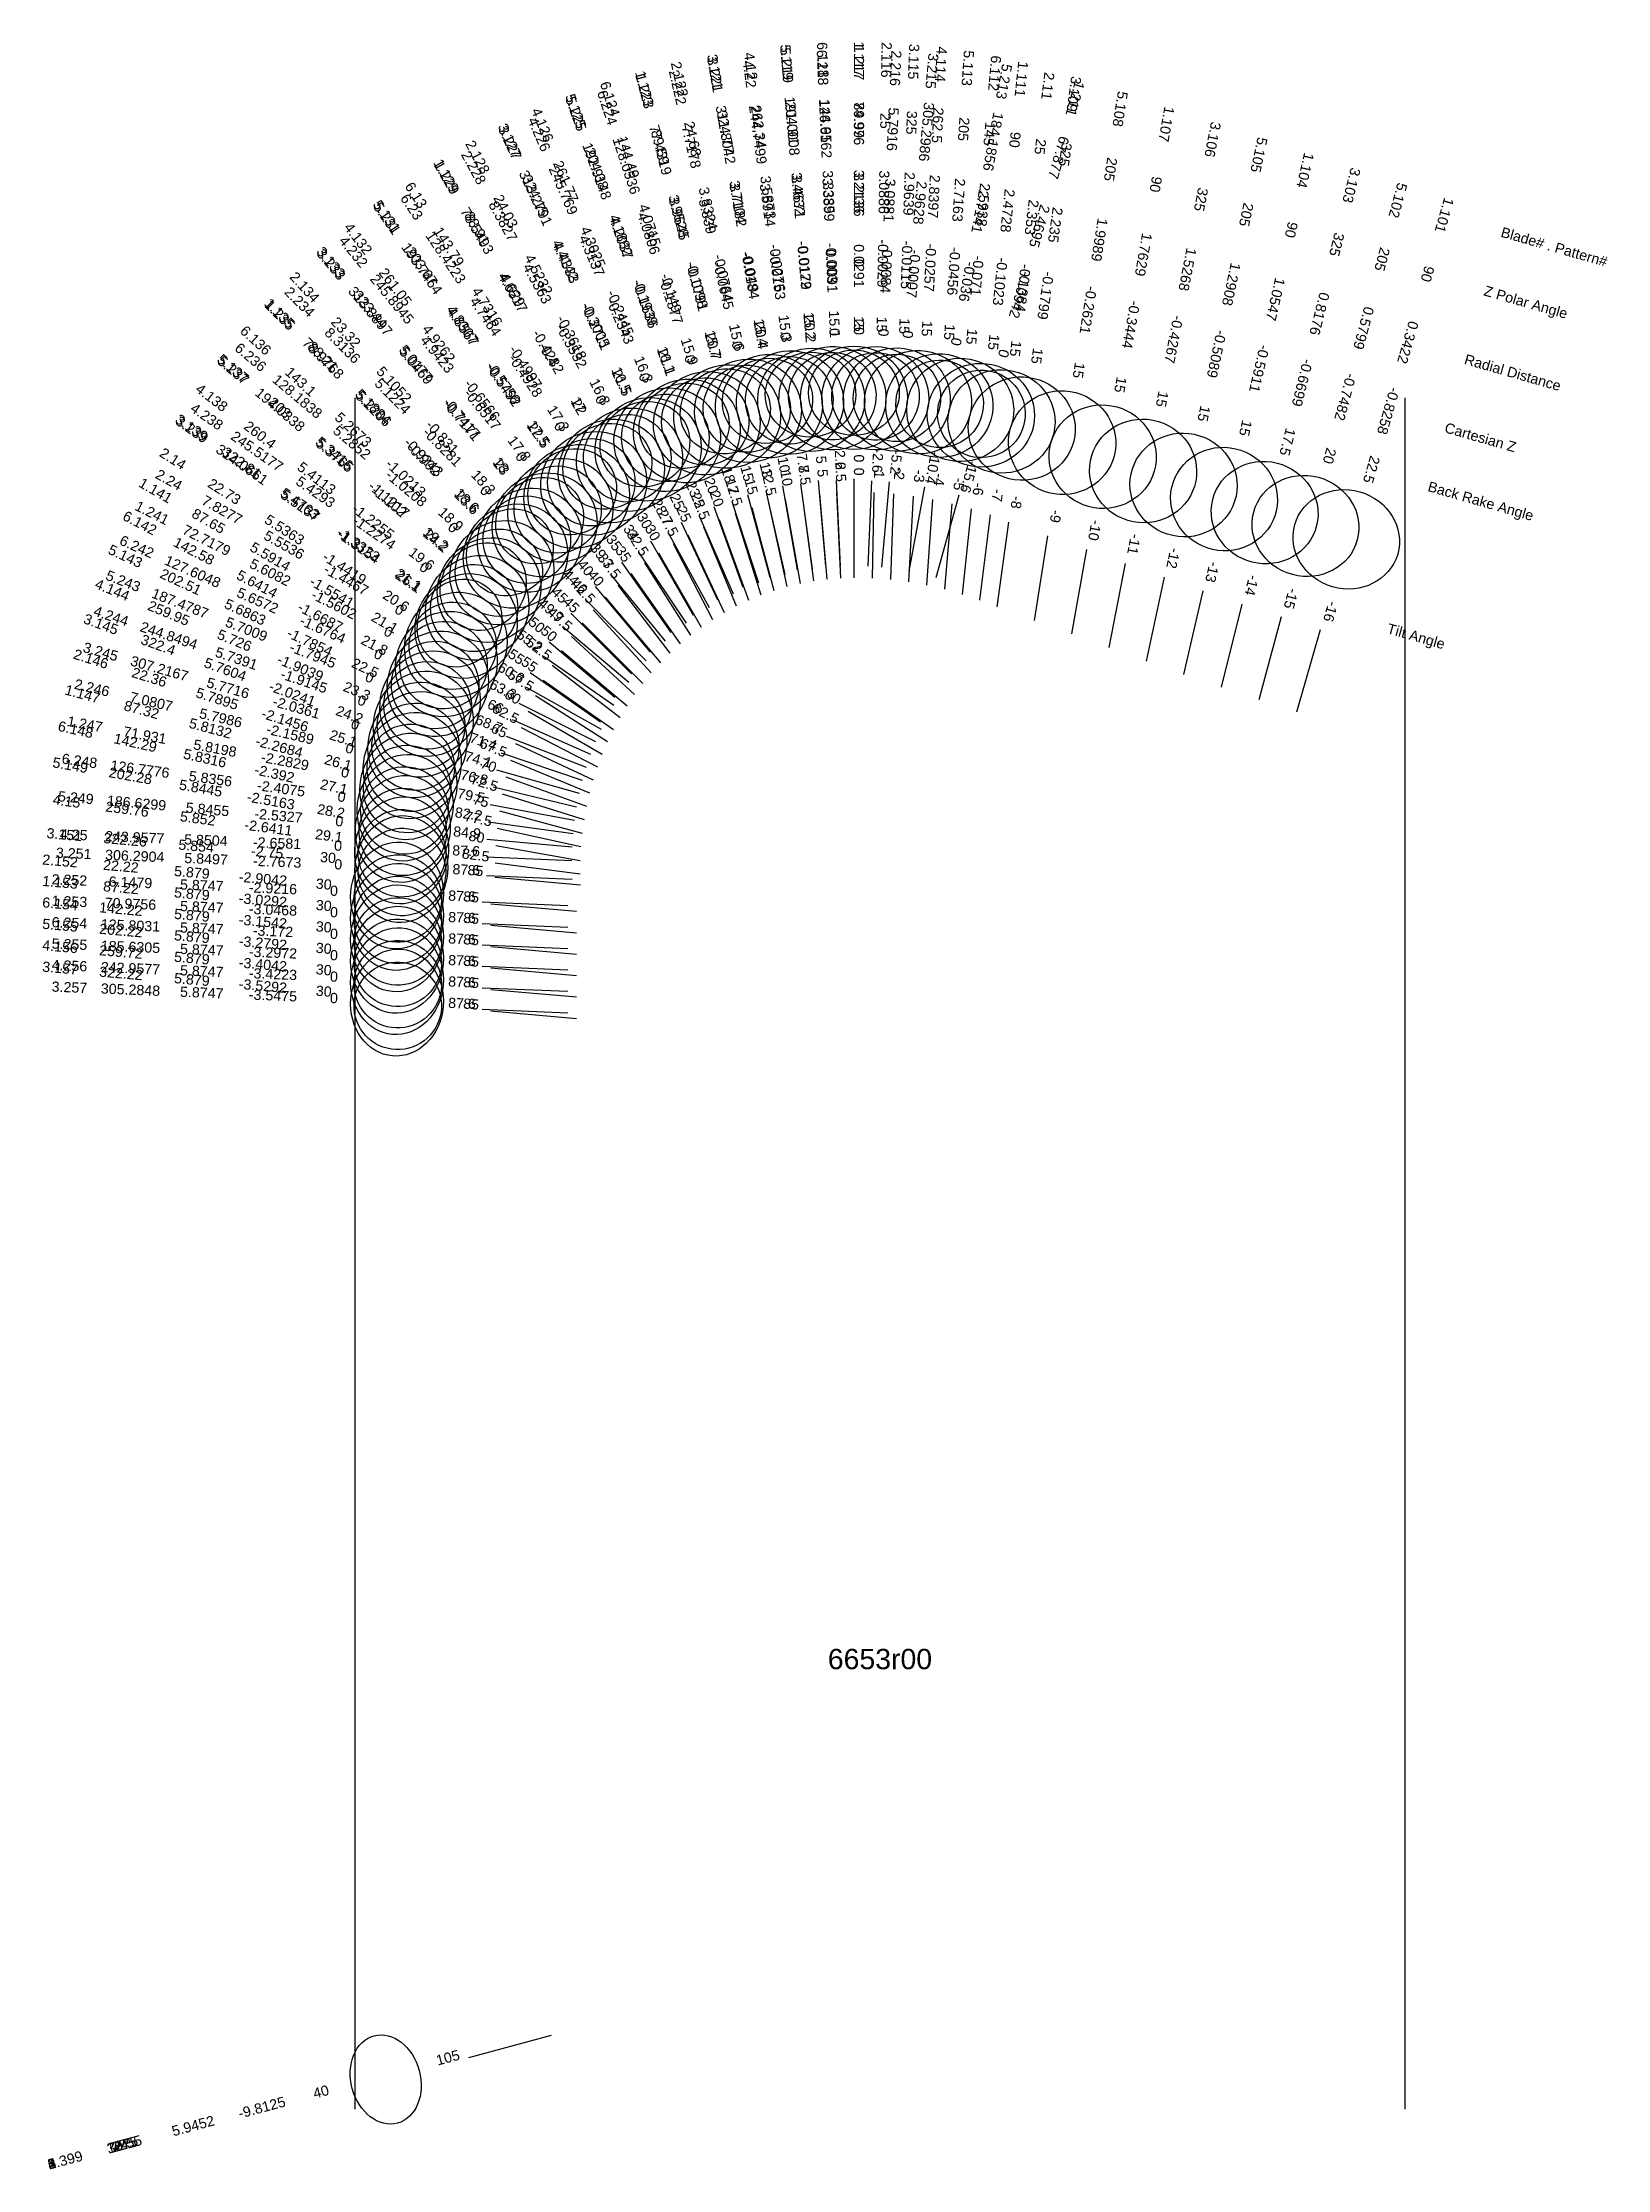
# Model space of a CAD drawing. Header units: inches. Extents: x -7.9 to 1.2, y -10.3 to 2.1.
import ezdxf
from ezdxf.enums import TextEntityAlignment as Align

# ---------------------------------------------------------------- set-up
doc = ezdxf.new("R2010")
doc.units = ezdxf.units.IN
doc.header["$MEASUREMENT"] = 0
for name, color, linetype, true_color in [('Blade_1', 30, 'Continuous', 0xff7f00), ('Blade_2', 7, 'Continuous', 0xcccc00), ('Blade_3', 7, 'Continuous', 0x00cc00), ('Blade_4', 7, 'Continuous', 0x00cccc), ('Blade_5', 7, 'Continuous', 0x0066cc), ('Blade_6', 190, 'Continuous', 0x7f00ff)]:
    doc.layers.add(name, color=color, linetype=linetype, true_color=true_color)
doc.styles.get("Standard").update_dxf_attribs({"font": 'arial.ttf'})

msp = doc.modelspace()

# ---------------------------------------------------------------- linework, layer by layer
for p, q in [((-6.125, 0), (-6.125, -9.985)), ((0, 0), (0, -9.985))]:
    msp.add_line(p, q)
at = {"layer": 'Blade_1'}
for p, q in [((-3.214, -0.473), (-3.214, -0.973)), ((-3.835, -0.564), (-3.705, -1.047)), ((-3.214, -0.55), (-3.214, -1.05)), ((-2.602, -0.568), (-2.737, -1.05)), ((-3.81, -0.641), (-3.681, -1.124)), ((-2.53, -0.649), (-2.583, -1.147)), ((-4.401, -0.835), (-4.151, -1.268)), ((-4.354, -0.905), (-4.104, -1.338)), ((-1.858, -0.886), (-1.945, -1.378)), ((-1.178, -1.127), (-1.291, -1.614)), ((-4.866, -1.257), (-4.512, -1.61)), ((-4.8, -1.313), (-4.446, -1.667)), ((-0.494, -1.354), (-0.632, -1.835)), ((-5.168, -1.782), (-4.722, -2.006)), ((-5.115, -1.829), (-4.682, -2.079)), ((-5.336, -2.373), (-4.844, -2.464)), ((-5.282, -2.411), (-4.799, -2.54)), ((-5.383, -3.067), (-4.883, -3.088)), ((-5.331, -3.077), (-4.833, -3.121)), ((-5.46, -9.683), (-4.977, -9.553))]:
    msp.add_line(p, q, dxfattribs=at)
for centre, major_axis, ratio in [((-3.214, 0), (0.312, 0), 0.965926), ((-3.214, 0.029), (0.265, 0), 0.939693), ((-3.953, -0.11), (0.302, 0.081), 0.962692), ((-3.964, -0.079), (0.255, 0.068), 0.935444), ((-2.473, -0.102), (0.311, -0.033), 0.965926), ((-2.47, -0.094), (0.246, -0.069), 1), ((-4.629, -0.428), (0.271, 0.156), 0.956305), ((-4.652, -0.4), (0.229, 0.132), 0.927184), ((-1.763, -0.344), (0.308, -0.054), 0.965926), ((-1.055, -0.591), (0.304, -0.07), 0.965926), ((-5.188, -0.924), (0.221, 0.221), 0.947768), ((-5.221, -0.902), (0.187, 0.187), 0.916363), ((-0.342, -0.826), (0.3, -0.086), 0.92388), ((-5.591, -1.554), (0.156, 0.271), 0.932954), ((-5.608, -1.56), (0.115, 0.228), 1), ((-5.813, -2.268), (0.081, 0.302), 0.898028), ((-5.82, -2.283), (0.046, 0.251), 1), ((-5.879, -3.029), (0.027, 0.311), 0.866025), ((-5.875, -3.047), (0.011, 0.255), 1), ((-5.945, -9.812), (-0.068, 0.255), 0.766045)]:
    msp.add_ellipse(centre, major_axis=major_axis, ratio=ratio, dxfattribs=at)
at = {"layer": 'Blade_2'}
for p, q in [((-3.111, -0.484), (-3.133, -0.983)), ((-3.728, -0.544), (-3.616, -1.031)), ((-3.713, -0.613), (-3.605, -1.102)), ((-3.098, -0.553), (-3.107, -1.053)), ((-2.42, -0.684), (-2.481, -1.181)), ((-4.3, -0.785), (-4.059, -1.224)), ((-4.269, -0.85), (-4.038, -1.293)), ((-4.777, -1.179), (-4.426, -1.535)), ((-4.734, -1.237), (-4.396, -1.605)), ((-5.125, -1.688), (-4.689, -1.934)), ((-5.072, -1.737), (-4.651, -2.006)), ((-5.319, -2.271), (-4.832, -2.386)), ((-5.265, -2.311), (-4.788, -2.461)), ((-5.383, -2.942), (-4.883, -2.962)), ((-5.331, -2.952), (-4.833, -2.996)), ((-5.46, -9.683), (-4.977, -9.553))]:
    msp.add_line(p, q, dxfattribs=at)
for centre, major_axis, ratio in [((-3.832, -0.076), (0.305, 0.068), 0.963163), ((-3.089, -0.003), (0.312, -0.005), 0.965926), ((-3.088, 0.008), (0.255, -0.012), 1), ((-3.839, -0.064), (0.248, 0.057), 1), ((-2.353, -0.138), (0.31, -0.038), 0.965926), ((-4.523, -0.362), (0.277, 0.144), 0.95732), ((-4.536, -0.353), (0.224, 0.123), 1), ((-5.105, -0.831), (0.23, 0.211), 0.949426), ((-5.122, -0.828), (0.182, 0.179), 1), ((-5.536, -1.442), (0.168, 0.264), 0.93606), ((-5.554, -1.447), (0.125, 0.222), 1), ((-5.79, -2.146), (0.094, 0.298), 0.905569), ((-5.799, -2.159), (0.058, 0.248), 1), ((-5.879, -2.904), (0.027, 0.311), 0.866025), ((-5.875, -2.922), (0.011, 0.255), 1), ((-5.945, -9.812), (-0.068, 0.255), 0.766045)]:
    msp.add_ellipse(centre, major_axis=major_axis, ratio=ratio, dxfattribs=at)
at = {"layer": 'Blade_3'}
for p, q in [((-3.008, -0.491), (-3.053, -0.989)), ((-3.631, -0.513), (-3.544, -1.005)), ((-3.615, -0.591), (-3.528, -1.083)), ((-2.983, -0.561), (-3.001, -1.061)), ((-4.221, -0.726), (-4.01, -1.179)), ((-2.312, -0.725), (-2.381, -1.22)), ((-4.182, -0.799), (-3.97, -1.252)), ((-1.632, -0.967), (-1.727, -1.457)), ((-4.724, -1.102), (-4.403, -1.485)), ((-4.664, -1.163), (-4.343, -1.546)), ((-0.951, -1.204), (-1.072, -1.689)), ((-5.102, -1.603), (-4.693, -1.89)), ((-5.026, -1.648), (-4.616, -1.935)), ((-5.298, -2.171), (-4.817, -2.308)), ((-5.244, -2.212), (-4.774, -2.383)), ((-5.358, -2.788), (-4.858, -2.808)), ((-5.306, -2.798), (-4.808, -2.842)), ((-5.383, -3.568), (-4.883, -3.588)), ((-5.331, -3.577), (-4.833, -3.621)), ((-5.46, -9.683), (-4.977, -9.553))]:
    msp.add_line(p, q, dxfattribs=at)
for centre, major_axis, ratio in [((-3.71, -0.049), (0.308, 0.054), 0.964095), ((-3.718, -0.018), (0.26, 0.046), 0.937282), ((-2.964, -0.011), (0.312, -0.011), 0.965926), ((-2.963, -0.001), (0.254, -0.023), 1), ((-2.235, -0.18), (0.309, -0.043), 0.965926), ((-4.414, -0.301), (0.283, 0.132), 0.95882), ((-4.433, -0.271), (0.24, 0.112), 0.930418), ((-1.527, -0.427), (0.307, -0.06), 0.965926), ((-0.818, -0.67), (0.303, -0.076), 0.953717), ((-5.018, -0.742), (0.239, 0.201), 0.951057), ((-5.047, -0.717), (0.203, 0.17), 0.920505), ((-5.476, -1.332), (0.179, 0.256), 0.932954), ((-5.514, -1.315), (0.152, 0.217), 0.898028), ((-5.76, -2.024), (0.107, 0.294), 0.91212), ((-5.772, -2.036), (0.07, 0.245), 1), ((-5.854, -2.75), (0.027, 0.311), 0.866025), ((-5.85, -2.767), (0.011, 0.255), 1), ((-5.879, -3.529), (0.027, 0.311), 0.866025), ((-5.875, -3.548), (0.011, 0.255), 1), ((-5.945, -9.812), (-0.068, 0.255), 0.766045)]:
    msp.add_ellipse(centre, major_axis=major_axis, ratio=ratio, dxfattribs=at)
at = {"layer": 'Blade_4'}
for p, q in [((-3.525, -0.503), (-3.457, -0.999)), ((-3.516, -0.573), (-3.45, -1.069)), ((-2.869, -0.575), (-2.895, -1.074)), ((-4.118, -0.686), (-3.918, -1.145)), ((-4.092, -0.753), (-3.901, -1.215)), ((-4.631, -1.033), (-4.314, -1.42)), ((-4.591, -1.093), (-4.287, -1.49)), ((-5.025, -1.508), (-4.614, -1.793)), ((-4.975, -1.56), (-4.578, -1.865)), ((-5.272, -2.072), (-4.799, -2.231)), ((-5.218, -2.114), (-4.756, -2.306)), ((-5.358, -2.678), (-4.859, -2.699)), ((-5.307, -2.713), (-4.811, -2.778)), ((-5.383, -3.443), (-4.883, -3.463)), ((-5.331, -3.452), (-4.833, -3.496)), ((-5.46, -9.683), (-4.977, -9.553))]:
    msp.add_line(p, q, dxfattribs=at)
for centre, major_axis, ratio in [((-3.587, -0.028), (0.31, 0.041), 0.964557), ((-3.591, -0.015), (0.253, 0.035), 1), ((-2.84, -0.026), (0.312, -0.016), 0.965926), ((-4.303, -0.245), (0.289, 0.12), 0.959805), ((-4.314, -0.234), (0.234, 0.102), 1), ((-4.926, -0.657), (0.248, 0.19), 0.952129), ((-4.942, -0.652), (0.197, 0.161), 1), ((-5.411, -1.226), (0.19, 0.248), 0.942057), ((-5.429, -1.227), (0.145, 0.209), 1), ((-5.726, -1.904), (0.12, 0.289), 0.918446), ((-5.739, -1.914), (0.081, 0.242), 1), ((-5.852, -2.641), (0.041, 0.31), 0.873772), ((-5.85, -2.658), (0.011, 0.255), 1), ((-5.879, -3.404), (0.027, 0.311), 0.866025), ((-5.875, -3.422), (0.011, 0.255), 1), ((-5.945, -9.812), (-0.068, 0.255), 0.766045)]:
    msp.add_ellipse(centre, major_axis=major_axis, ratio=ratio, dxfattribs=at)
at = {"layer": 'Blade_5'}
for p, q in [((-3.423, -0.482), (-3.38, -0.98)), ((-3.415, -0.56), (-3.372, -1.058)), ((-2.803, -0.52), (-2.894, -1.012)), ((-2.755, -0.594), (-2.79, -1.093)), ((-4.032, -0.635), (-3.861, -1.105)), ((-4, -0.711), (-3.829, -1.181)), ((-2.085, -0.805), (-2.163, -1.299)), ((-4.569, -0.96), (-4.282, -1.37)), ((-4.515, -1.026), (-4.228, -1.436)), ((-1.405, -1.047), (-1.509, -1.536)), ((-0.722, -1.279), (-0.852, -1.762)), ((-4.992, -1.425), (-4.609, -1.746)), ((-4.92, -1.475), (-4.537, -1.797)), ((-5.242, -1.974), (-4.776, -2.155)), ((-5.188, -2.018), (-4.735, -2.229)), ((-5.355, -2.576), (-4.857, -2.621)), ((-5.303, -2.612), (-4.81, -2.699)), ((-5.383, -3.317), (-4.883, -3.338)), ((-5.331, -3.327), (-4.833, -3.371)), ((-5.46, -9.683), (-4.977, -9.553))]:
    msp.add_line(p, q, dxfattribs=at)
for centre, major_axis, ratio in [((-3.463, -0.012), (0.311, 0.027), 0.965017), ((-3.467, 0.018), (0.263, 0.023), 0.938493), ((-2.716, -0.046), (0.312, -0.022), 0.965926), ((-4.188, -0.194), (0.294, 0.107), 0.960779), ((-2.714, -0.036), (0.251, -0.046), 1), ((-4.204, -0.164), (0.249, 0.09), 0.932954), ((-1.999, -0.262), (0.309, -0.049), 0.965926), ((-4.831, -0.576), (0.256, 0.179), 0.953717), ((-1.291, -0.509), (0.306, -0.065), 0.965926), ((-4.857, -0.549), (0.217, 0.152), 0.92388), ((-0.58, -0.748), (0.302, -0.081), 0.939693), ((-5.342, -1.122), (0.201, 0.239), 0.944376), ((-5.376, -1.102), (0.17, 0.203), 0.91212), ((-5.686, -1.785), (0.132, 0.283), 0.92388), ((-5.701, -1.795), (0.093, 0.238), 1), ((-5.845, -2.516), (0.054, 0.308), 0.881304), ((-5.845, -2.533), (0.023, 0.254), 1), ((-5.879, -3.279), (0.027, 0.311), 0.866025), ((-5.875, -3.297), (0.011, 0.255), 1), ((-5.945, -9.812), (-0.068, 0.255), 0.766045)]:
    msp.add_ellipse(centre, major_axis=major_axis, ratio=ratio, dxfattribs=at)
at = {"layer": 'Blade_6'}
for p, q in [((-3.318, -0.483), (-3.295, -0.982)), ((-3.926, -0.605), (-3.77, -1.08)), ((-3.315, -0.552), (-3.293, -1.052)), ((-2.642, -0.619), (-2.685, -1.117)), ((-3.906, -0.674), (-3.756, -1.15)), ((-4.471, -0.901), (-4.192, -1.316)), ((-4.436, -0.964), (-4.167, -1.385)), ((-4.908, -1.338), (-4.526, -1.66)), ((-4.862, -1.393), (-4.493, -1.731)), ((-5.207, -1.877), (-4.751, -2.08)), ((-5.154, -1.923), (-4.71, -2.154)), ((-5.348, -2.474), (-4.852, -2.542)), ((-5.295, -2.511), (-4.807, -2.619)), ((-5.383, -3.192), (-4.883, -3.213)), ((-5.331, -3.202), (-4.833, -3.246)), ((-5.46, -9.683), (-4.977, -9.553))]:
    msp.add_line(p, q, dxfattribs=at)
for centre, major_axis, ratio in [((-3.339, -0.003), (0.312, 0.014), 0.965473), ((-3.34, 0.009), (0.255, 0.012), 1), ((-4.072, -0.149), (0.298, 0.094), 0.961741), ((-4.081, -0.138), (0.242, 0.08), 1), ((-2.594, -0.071), (0.311, -0.027), 0.965926), ((-4.732, -0.5), (0.264, 0.168), 0.954761), ((-4.746, -0.493), (0.211, 0.143), 1), ((-5.267, -1.021), (0.211, 0.23), 0.946085), ((-5.285, -1.021), (0.164, 0.195), 1), ((-5.641, -1.669), (0.144, 0.277), 0.928486), ((-5.657, -1.676), (0.104, 0.233), 1), ((-5.832, -2.392), (0.068, 0.305), 0.890213), ((-5.836, -2.408), (0.035, 0.253), 1), ((-5.879, -3.154), (0.027, 0.311), 0.866025), ((-5.875, -3.172), (0.011, 0.255), 1), ((-5.945, -9.812), (-0.068, 0.255), 0.766045)]:
    msp.add_ellipse(centre, major_axis=major_axis, ratio=ratio, dxfattribs=at)

# ---------------------------------------------------------------- texts
for s, height, p in [('Blade# . Pattern#', 0.05937, (0.563, 0.969)), ('Z Polar Angle', 0.05937, (0.464, 0.627)), ('Radial Distance', 0.05937, (0.35, 0.227)), ('Cartesian Z', 0.05937, (0.235, -0.172)), ('Back Rake Angle', 0.05937, (0.137, -0.515)), ('Tilt Angle', 0.0594, (-0.101, -1.344))]:
    msp.add_text(s, height=height, rotation=344).set_placement(p, align=Align.MIDDLE_LEFT)
msp.add_text('6653r00', height=0.1187).set_placement((-3.062, -7.359), align=Align.MIDDLE_CENTER)
at = {"layer": 'Blade_1'}
for s, rotation, p in [('1.117', 270, (-3.214, 1.975)), ('1.217', 270, (-3.214, 1.956)), ('1.123', 285, (-4.464, 1.798)), ('1.223', 285, (-4.463, 1.782)), ('1.111', 264, (-2.266, 1.862)), ('1.211', 254.35, (-1.952, 1.752)), ('74.976', 270, (-3.214, 1.6)), ('89.99', 270, (-3.214, 1.619)), ('1.107', 260, (-1.42, 1.601)), ('77.4319', 285, (-4.371, 1.438)), ('89.59', 285, (-4.372, 1.454)), ('90', 264, (-2.304, 1.508)), ('67.877', 254.35, (-2.048, 1.409)), ('1.129', 300, (-5.617, 1.282)), ('1.229', 300, (-5.615, 1.269)), ('1.104', 257, (-0.61, 1.333)), ('3.2136', 270, (-3.214, 1.203)), ('3.2136', 270, (-3.214, 1.184)), ('90', 260, (-1.482, 1.25)), ('3.9528', 285, (-4.264, 1.052)), ('3.9645', 285, (-4.263, 1.037)), ('2.4728', 264, (-2.347, 1.094)), ('2.4695', 254.35, (-2.16, 1.009)), ('1.101', 254, (0.202, 1.073)), ('78.5493', 300, (-5.437, 0.96)), ('88.91', 300, (-5.438, 0.974)), ('90', 257, (-0.691, 0.986)), ('0.0291', 270, (-3.214, 0.769)), ('1.7629', 260, (-1.554, 0.84)), ('-0.1098', 285, (-4.157, 0.651)), ('-0.0791', 285, (-4.156, 0.635)), ('0', 270, (-3.214, 0.787)), ('-0.1023', 264, (-2.39, 0.681)), ('90', 254, (0.104, 0.73)), ('4.6517', 300, (-5.229, 0.6)), ('4.629', 300, (-5.231, 0.614)), ('-0.0942', 254.35, (-2.273, 0.609)), ('1.0547', 257, (-0.784, 0.581)), ('1.135', 315, (-6.585, 0.472)), ('1.235', 315, (-6.583, 0.461)), ('-0.3444', 260, (-1.626, 0.431)), ('-0.4282', 300, (-5.023, 0.254)), ('15.7', 285, (-4.064, 0.307)), ('20.7', 285, (-4.064, 0.291)), ('15', 270, (-3.214, 0.431)), ('20', 270, (-3.214, 0.412)), ('0.3422', 254, (-0.011, 0.331)), ('78.9768', 315, (-6.331, 0.209)), ('88.21', 315, (-6.333, 0.22)), ('-0.4', 300, (-5.021, 0.24)), ('15', 264, (-2.428, 0.327)), ('0', 254.35, (-2.369, 0.266)), ('-0.5911', 257, (-0.878, 0.176)), ('5.1884', 315, (-6.039, -0.074)), ('5.2206', 315, (-6.037, -0.085)), ('17', 300, (-4.845, -0.055)), ('15', 260, (-1.688, 0.08)), ('-0.8258', 254, (-0.125, -0.069)), ('22', 300, (-4.843, -0.068)), ('15', 257, (-0.958, -0.171)), ('-0.9243', 315, (-5.745, -0.367)), ('-0.902', 315, (-5.743, -0.379)), ('0', 270, (-3.214, -0.354)), ('-15.6', 254.35, (-2.57, -0.454)), ('22.5', 254, (-0.223, -0.411)), ('1.141', 330, (-7.302, -0.567)), ('15', 285, (-3.865, -0.449)), ('15', 285, (-3.841, -0.526)), ('0', 270, (-3.214, -0.431)), ('1.241', 333.29, (-7.321, -0.698)), ('18.6', 315, (-5.493, -0.619)), ('23.6', 315, (-5.492, -0.631)), ('-6', 264, (-2.518, -0.531)), ('72.7179', 333.29, (-7.003, -0.858)), ('87.65', 330, (-6.993, -0.745)), ('30', 300, (-4.46, -0.732)), ('30', 300, (-4.413, -0.802)), ('-10', 260, (-1.838, -0.769)), ('5.5914', 330, (-6.633, -0.953)), ('5.6082', 333.29, (-6.632, -1.045)), ('-13', 257, (-1.152, -1.011)), ('-1.5541', 330, (-6.273, -1.16)), ('-1.5602', 333.29, (-6.26, -1.232)), ('45', 315, (-4.95, -1.173)), ('45', 315, (-4.883, -1.229)), ('-16', 254, (-0.461, -1.24)), ('21.1', 330, (-5.965, -1.338)), ('0', 333.29, (-5.942, -1.392)), ('1.147', 345, (-7.721, -1.757)), ('63.3', 333.29, (-5.274, -1.728)), ('60', 330, (-5.218, -1.77)), ('1.247', 349.5, (-7.705, -1.933)), ('87.32', 345, (-7.377, -1.849)), ('71.931', 349.5, (-7.355, -1.998)), ('5.8132', 345, (-6.975, -1.957)), ('-2.2684', 345, (-6.574, -2.065)), ('5.8198', 349.5, (-6.946, -2.074)), ('-2.2829', 349.5, (-6.538, -2.15)), ('26.1', 345, (-6.23, -2.157)), ('0', 349.5, (-6.187, -2.215)), ('79.5', 349.5, (-5.452, -2.351)), ('75', 345, (-5.397, -2.38)), ('1.153', 355, (-7.847, -2.857)), ('87.22', 355, (-7.492, -2.888)), ('1.253', 357.64, (-7.791, -2.968)), ('70.9756', 357.64, (-7.435, -2.982)), ('5.879', 355, (-7.078, -2.924)), ('5.8747', 357.64, (-7.019, -3)), ('-3.0292', 355, (-6.664, -2.961)), ('-3.0468', 357.64, (-6.604, -3.017)), ('30', 355, (-6.309, -2.992)), ('0', 357.64, (-6.248, -3.031)), ('87.6', 357.64, (-5.501, -3.062)), ('85', 355, (-5.449, -3.067)), ('105', 15, (-5.575, -9.713)), ('-9.8125', 15, (-6.66, -10.004)), ('40', 15, (-6.315, -9.912)), ('5.9452', 15, (-7.061, -10.111)), ('72.5', 15, (-7.462, -10.219)), ('1.399', 15, (-7.807, -10.311))]:
    msp.add_text(s, height=0.0594, rotation=rotation, dxfattribs=at).set_placement(p, align=Align.CENTER)
at = {"layer": 'Blade_2'}
for s, rotation, p in [('2.116', 269, (-3.054, 1.972)), ('2.216', 267.38, (-3, 1.924)), ('2.222', 283.01, (-4.271, 1.804)), ('2.122', 282.5, (-4.26, 1.852)), ('2.11', 263, (-2.112, 1.822)), ('25', 269, (-3.06, 1.616)), ('5.7916', 267.38, (-3.017, 1.568)), ('2.128', 297.5, (-5.435, 1.39)), ('7.7178', 283.01, (-4.191, 1.457)), ('24.68', 282.5, (-4.183, 1.504)), ('25', 263, (-2.156, 1.468)), ('2.228', 298.72, (-5.458, 1.328)), ('3.0886', 269, (-3.068, 1.2)), ('3.0881', 267.38, (-3.036, 1.153)), ('8.3827', 298.72, (-5.287, 1.016)), ('24.03', 297.5, (-5.271, 1.074)), ('3.8324', 282.5, (-4.093, 1.098)), ('3.839', 283.01, (-4.097, 1.052)), ('2.353', 263, (-2.206, 1.056)), ('-0.0029', 269, (-3.075, 0.784)), ('4.5363', 298.72, (-5.087, 0.652)), ('4.5232', 297.5, (-5.079, 0.705)), ('-0.0645', 283.01, (-4.003, 0.647)), ('-0.0764', 282.5, (-4.003, 0.692)), ('0.0084', 267.38, (-3.055, 0.738)), ('-0.1384', 263, (-2.257, 0.643)), ('2.234', 314.57, (-6.468, 0.538)), ('2.134', 312.5, (-6.44, 0.625)), ('8.3136', 314.57, (-6.218, 0.284)), ('23.32', 312.5, (-6.199, 0.362)), ('-0.3532', 298.72, (-4.887, 0.287)), ('-0.3618', 297.5, (-4.887, 0.337)), ('15.6', 282.5, (-3.926, 0.345)), ('15', 269, (-3.081, 0.428)), ('0', 267.38, (-3.071, 0.382)), ('0', 283.01, (-3.923, 0.3)), ('15', 263, (-2.3, 0.29)), ('5.1052', 312.5, (-5.918, 0.056)), ('5.1224', 314.57, (-5.926, -0.012)), ('16.8', 297.5, (-4.722, 0.021)), ('0', 298.72, (-4.716, -0.025)), ('-0.8281', 314.57, (-5.635, -0.308)), ('-0.831', 312.5, (-5.637, -0.25)), ('2.14', 327.5, (-7.202, -0.381)), ('-2.6', 267.38, (-3.105, -0.365)), ('2.24', 330.6, (-7.224, -0.505)), ('22.73', 327.5, (-6.902, -0.572)), ('18.3', 312.5, (-5.397, -0.513)), ('13', 283.01, (-3.755, -0.429)), ('12.5', 282.5, (-3.739, -0.497)), ('-1', 269, (-3.096, -0.434)), ('7.8277', 330.6, (-6.914, -0.68)), ('0', 314.57, (-5.385, -0.562)), ('28.7', 298.72, (-4.357, -0.681)), ('-7', 263, (-2.406, -0.566)), ('5.5363', 327.5, (-6.551, -0.795)), ('27.5', 297.5, (-4.324, -0.744)), ('5.5536', 330.6, (-6.552, -0.884)), ('-1.4419', 327.5, (-6.201, -1.019)), ('-1.4467', 330.6, (-6.19, -1.088)), ('44.6', 314.57, (-4.86, -1.094)), ('42.5', 312.5, (-4.814, -1.149)), ('20.6', 327.5, (-5.9, -1.21)), ('0', 330.6, (-5.879, -1.263)), ('2.146', 342.5, (-7.673, -1.552)), ('22.36', 342.5, (-7.333, -1.659)), ('60.6', 330.6, (-5.228, -1.63)), ('57.5', 327.5, (-5.173, -1.674)), ('2.246', 346.79, (-7.665, -1.721)), ('7.0807', 346.79, (-7.319, -1.802)), ('5.7895', 342.5, (-6.937, -1.784)), ('5.7986', 346.79, (-6.914, -1.897)), ('-2.1456', 342.5, (-6.541, -1.909)), ('-2.1589', 346.79, (-6.509, -1.992)), ('25.1', 342.5, (-6.201, -2.016)), ('0', 346.79, (-6.162, -2.074)), ('76.8', 346.79, (-5.435, -2.244)), ('72.5', 342.5, (-5.378, -2.275)), ('2.152', 355, (-7.847, -2.732)), ('22.22', 355, (-7.492, -2.763)), ('2.252', 357.64, (-7.791, -2.843)), ('6.1479', 357.64, (-7.435, -2.857)), ('5.879', 355, (-7.078, -2.799)), ('5.8747', 357.64, (-7.019, -2.874)), ('-2.9042', 355, (-6.664, -2.836)), ('-2.9216', 357.64, (-6.604, -2.892)), ('30', 355, (-6.309, -2.867)), ('0', 357.64, (-6.248, -2.906)), ('87.6', 357.64, (-5.501, -2.937)), ('85', 355, (-5.449, -2.942)), ('105', 15, (-5.575, -9.713)), ('-9.8125', 15, (-6.66, -10.004)), ('40', 15, (-6.315, -9.912)), ('5.9452', 15, (-7.061, -10.111)), ('7.5', 15, (-7.462, -10.219)), ('2.399', 15, (-7.807, -10.311))]:
    msp.add_text(s, height=0.0594, rotation=rotation, dxfattribs=at).set_placement(p, align=Align.CENTER)
at = {"layer": 'Blade_3'}
for s, rotation, p in [('3.121', 280, (-4.053, 1.896)), ('3.221', 280, (-4.053, 1.879)), ('3.115', 268, (-2.895, 1.962)), ('3.215', 264.77, (-2.788, 1.909)), ('3.109', 262, (-1.96, 1.776)), ('311.8042', 280, (-3.991, 1.529)), ('324.77', 280, (-3.992, 1.545)), ('325', 268, (-2.907, 1.606)), ('305.2986', 264.77, (-2.82, 1.554)), ('3.127', 295, (-5.249, 1.489)), ('3.227', 295, (-5.248, 1.475)), ('3.106', 259, (-1.15, 1.512)), ('325', 262, (-2.01, 1.423)), ('313.2791', 295, (-5.097, 1.153)), ('324.15', 295, (-5.098, 1.167)), ('3.7104', 280, (-3.919, 1.136)), ('3.7182', 280, (-3.919, 1.119)), ('2.9639', 268, (-2.922, 1.191)), ('2.9628', 264.77, (-2.858, 1.14)), ('3.103', 256, (-0.34, 1.246)), ('325', 259, (-1.218, 1.162)), ('2.235', 262, (-2.068, 1.012)), ('3.133', 310, (-6.287, 0.771)), ('4.4142', 295, (-4.923, 0.79)), ('4.4333', 295, (-4.921, 0.776)), ('-0.0115', 268, (-2.936, 0.776)), ('1.5268', 259, (-1.297, 0.754)), ('325', 256, (-0.426, 0.901)), ('3.233', 310, (-6.286, 0.759)), ('-0.0184', 280, (-3.847, 0.71)), ('-0.049', 280, (-3.847, 0.727)), ('-0.0007', 264.77, (-2.896, 0.726)), ('313.8897', 310, (-6.057, 0.486)), ('323.44', 310, (-6.058, 0.498)), ('-0.1799', 262, (-2.125, 0.6)), ('-0.3005', 295, (-4.747, 0.413)), ('-0.2711', 295, (-4.746, 0.399)), ('0.8176', 256, (-0.527, 0.497)), ('15.4', 280, (-3.785, 0.376)), ('20.4', 280, (-3.785, 0.359)), ('15', 268, (-2.949, 0.419)), ('0', 264.77, (-2.929, 0.372)), ('-0.4267', 259, (-1.377, 0.346)), ('5.0177', 310, (-5.791, 0.18)), ('5.0469', 310, (-5.789, 0.168)), ('15', 262, (-2.175, 0.247)), ('16.5', 295, (-4.596, 0.09)), ('21.5', 295, (-4.595, 0.076)), ('-0.6699', 256, (-0.627, 0.094)), ('15', 259, (-1.445, -0.003)), ('3.139', 325, (-7.094, -0.199)), ('3.239', 325, (-7.092, -0.21)), ('-0.7417', 310, (-5.524, -0.138)), ('-0.7171', 310, (-5.522, -0.151)), ('17.5', 256, (-0.713, -0.251)), ('314.0661', 325, (-6.8, -0.414)), ('322.81', 325, (-6.802, -0.404)), ('18', 310, (-5.295, -0.411)), ('23', 310, (-5.293, -0.423)), ('10', 280, (-3.652, -0.396)), ('-5.2', 264.77, (-2.997, -0.373)), ('10', 280, (-3.636, -0.474)), ('-2', 268, (-2.979, -0.442)), ('5.4763', 325, (-6.462, -0.642)), ('5.5137', 325, (-6.46, -0.653)), ('25', 295, (-4.271, -0.618)), ('-8', 262, (-2.295, -0.607)), ('25', 295, (-4.232, -0.691)), ('-1.3323', 325, (-6.121, -0.881)), ('-1.3154', 325, (-6.119, -0.891)), ('-11', 259, (-1.609, -0.85)), ('40', 310, (-4.801, -1.011)), ('21.1', 325, (-5.83, -1.085)), ('26.1', 325, (-5.828, -1.096)), ('40', 310, (-4.741, -1.072)), ('-14', 256, (-0.922, -1.088)), ('3.145', 340, (-7.616, -1.349)), ('3.245', 344.09, (-7.616, -1.51)), ('322.4', 340, (-7.282, -1.47)), ('55', 325, (-5.2, -1.535)), ('307.2167', 344.09, (-7.273, -1.608)), ('5.7604', 340, (-6.891, -1.613)), ('55', 325, (-5.123, -1.58)), ('5.7716', 344.09, (-6.873, -1.722)), ('-2.0241', 340, (-6.5, -1.755)), ('-2.0361', 344.09, (-6.474, -1.836)), ('24.2', 340, (-6.166, -1.877)), ('0', 344.09, (-6.131, -1.934)), ('74.1', 344.09, (-5.412, -2.139)), ('70', 340, (-5.355, -2.172)), ('3.151', 355, (-7.822, -2.578)), ('322.26', 355, (-7.467, -2.609)), ('5.854', 355, (-7.053, -2.645)), ('3.251', 357.64, (-7.766, -2.688)), ('306.2904', 357.64, (-7.41, -2.703)), ('5.8497', 357.64, (-6.994, -2.72)), ('-2.75', 355, (-6.639, -2.681)), ('-2.7673', 357.64, (-6.579, -2.737)), ('30', 355, (-6.284, -2.712)), ('0', 357.64, (-6.223, -2.752)), ('87.6', 357.64, (-5.476, -2.783)), ('85', 355, (-5.424, -2.788)), ('3.157', 355, (-7.847, -3.357)), ('322.22', 355, (-7.492, -3.388)), ('3.257', 357.64, (-7.791, -3.469)), ('305.2848', 357.64, (-7.435, -3.483)), ('5.879', 355, (-7.078, -3.424)), ('5.8747', 357.64, (-7.019, -3.5)), ('-3.5292', 355, (-6.664, -3.461)), ('-3.5475', 357.64, (-6.604, -3.517)), ('30', 355, (-6.309, -3.492)), ('0', 357.64, (-6.248, -3.532)), ('87.6', 357.64, (-5.501, -3.563)), ('85', 355, (-5.449, -3.567)), ('105', 15, (-5.575, -9.713)), ('-9.8125', 15, (-6.66, -10.004)), ('40', 15, (-6.315, -9.912)), ('5.9452', 15, (-7.061, -10.111)), ('307.5', 15, (-7.462, -10.219)), ('3.399', 15, (-7.807, -10.311))]:
    msp.add_text(s, height=0.0594, rotation=rotation, dxfattribs=at).set_placement(p, align=Align.CENTER)
at = {"layer": 'Blade_4'}
for s, rotation, p in [('4.12', 277.5, (-3.845, 1.931)), ('4.114', 267, (-2.736, 1.947)), ('4.22', 277.8, (-3.852, 1.884)), ('4.226', 293.47, (-5.077, 1.525)), ('4.126', 292.5, (-5.058, 1.58)), ('244.7499', 277.8, (-3.803, 1.531)), ('262.34', 277.5, (-3.799, 1.577)), ('262.5', 267, (-2.755, 1.591)), ('261.77', 292.5, (-4.922, 1.251)), ('245.769', 293.47, (-4.936, 1.198)), ('3.5914', 277.8, (-3.747, 1.12)), ('3.5873', 277.5, (-3.744, 1.165)), ('2.8397', 267, (-2.777, 1.176)), ('4.132', 307.5, (-6.129, 0.91)), ('4.232', 309.27, (-6.156, 0.833)), ('4.3137', 293.47, (-4.77, 0.817)), ('4.3025', 292.5, (-4.763, 0.867)), ('-0.0276', 277.5, (-3.69, 0.753)), ('-0.0257', 267, (-2.799, 0.761)), ('261.05', 307.5, (-5.912, 0.628)), ('-0.0153', 277.8, (-3.69, 0.708)), ('245.8945', 309.27, (-5.931, 0.557)), ('-0.2343', 293.47, (-4.604, 0.435)), ('-0.2445', 292.5, (-4.604, 0.483)), ('4.9262', 307.5, (-5.659, 0.298)), ('15.3', 277.5, (-3.644, 0.4)), ('0', 277.8, (-3.642, 0.355)), ('15', 267, (-2.817, 0.405)), ('4.9423', 309.27, (-5.667, 0.235)), ('16.3', 292.5, (-4.468, 0.154)), ('0', 293.47, (-4.463, 0.108)), ('4.138', 322.5, (-6.978, -0.023)), ('-0.6517', 309.27, (-5.404, -0.087)), ('-0.6566', 307.5, (-5.406, -0.032)), ('4.238', 325.24, (-7.005, -0.134)), ('245.5177', 325.24, (-6.712, -0.337)), ('260.4', 322.5, (-6.696, -0.24)), ('17.8', 307.5, (-5.189, -0.314)), ('0', 309.27, (-5.179, -0.362)), ('7.8', 277.8, (-3.541, -0.386)), ('5.4293', 325.24, (-6.371, -0.574)), ('5.4113', 322.5, (-6.366, -0.493)), ('23.5', 293.47, (-4.165, -0.577)), ('7.5', 277.5, (-3.531, -0.455)), ('-3', 267, (-2.862, -0.456)), ('22.5', 292.5, (-4.137, -0.643)), ('-1.2255', 322.5, (-6.036, -0.746)), ('-1.2274', 325.24, (-6.029, -0.811)), ('39.3', 309.27, (-4.706, -0.941)), ('19.6', 322.5, (-5.753, -0.963)), ('0', 325.24, (-5.736, -1.014)), ('37.5', 307.5, (-4.664, -0.999)), ('4.144', 337.5, (-7.551, -1.148)), ('4.244', 341.38, (-7.556, -1.302)), ('259.95', 337.5, (-7.222, -1.284)), ('244.8494', 341.38, (-7.219, -1.416)), ('5.726', 337.5, (-6.838, -1.443)), ('55.2', 325.24, (-5.122, -1.441)), ('5.7391', 341.38, (-6.825, -1.549)), ('52.5', 322.5, (-5.069, -1.488)), ('-1.9039', 337.5, (-6.454, -1.603)), ('-1.9145', 341.38, (-6.431, -1.681)), ('23.3', 337.5, (-6.124, -1.739)), ('0', 341.38, (-6.093, -1.795)), ('71.4', 341.38, (-5.385, -2.034)), ('67.5', 337.5, (-5.328, -2.069)), ('4.15', 352.5, (-7.81, -2.383)), ('259.76', 352.5, (-7.457, -2.43)), ('5.852', 352.5, (-7.045, -2.484)), ('-2.6411', 352.5, (-6.633, -2.538)), ('4.25', 357.64, (-7.766, -2.579)), ('243.9577', 357.64, (-7.41, -2.594)), ('5.8504', 357.64, (-6.995, -2.611)), ('-2.6581', 357.64, (-6.58, -2.628)), ('29.1', 352.5, (-6.28, -2.585)), ('0', 357.64, (-6.224, -2.643)), ('87.6', 357.64, (-5.477, -2.673)), ('82.5', 352.5, (-5.424, -2.697)), ('4.156', 355, (-7.847, -3.232)), ('259.72', 355, (-7.492, -3.263)), ('4.256', 357.64, (-7.791, -3.343)), ('242.9577', 357.64, (-7.435, -3.358)), ('5.879', 355, (-7.078, -3.299)), ('5.8747', 357.64, (-7.019, -3.375)), ('-3.4042', 355, (-6.664, -3.336)), ('-3.4223', 357.64, (-6.604, -3.392)), ('30', 355, (-6.309, -3.367)), ('0', 357.64, (-6.248, -3.407)), ('87.6', 357.64, (-5.501, -3.438)), ('85', 355, (-5.449, -3.442)), ('105', 15, (-5.575, -9.713)), ('-9.8125', 15, (-6.66, -10.004)), ('40', 15, (-6.315, -9.912)), ('5.9452', 15, (-7.061, -10.111)), ('245', 15, (-7.462, -10.219)), ('4.399', 15, (-7.807, -10.311))]:
    msp.add_text(s, height=0.0594, rotation=rotation, dxfattribs=at).set_placement(p, align=Align.CENTER)
at = {"layer": 'Blade_5'}
for s, rotation, p in [('5.119', 275, (-3.635, 1.955)), ('5.219', 275, (-3.635, 1.938)), ('5.113', 266, (-2.579, 1.925)), ('5.213', 259.56, (-2.367, 1.85)), ('5.125', 290, (-4.864, 1.662)), ('5.225', 290, (-4.863, 1.647)), ('191.0008', 275, (-3.604, 1.583)), ('5.108', 261, (-1.69, 1.689)), ('204.91', 275, (-3.604, 1.6)), ('205', 266, (-2.603, 1.569)), ('184.1856', 259.56, (-2.431, 1.499)), ('5.105', 258, (-0.88, 1.423)), ('192.9148', 290, (-4.741, 1.312)), ('204.38', 290, (-4.742, 1.327)), ('205', 261, (-1.746, 1.337)), ('3.4632', 275, (-3.568, 1.186)), ('3.4671', 275, (-3.568, 1.169)), ('2.7163', 266, (-2.632, 1.155)), ('5.102', 255, (-0.069, 1.159)), ('5.131', 305, (-5.964, 1.042)), ('5.231', 305, (-5.962, 1.029)), ('2.7141', 259.56, (-2.507, 1.091)), ('205', 258, (-0.954, 1.074)), ('4.1882', 290, (-4.6, 0.937)), ('4.2037', 290, (-4.599, 0.922)), ('1.9989', 261, (-1.811, 0.926)), ('193.7464', 305, (-5.758, 0.737)), ('203.67', 305, (-5.759, 0.75)), ('0.0179', 275, (-3.532, 0.755)), ('-0.0122', 275, (-3.532, 0.772)), ('-0.0456', 266, (-2.661, 0.74)), ('205', 255, (-0.161, 0.815)), ('-0.036', 259.56, (-2.582, 0.682)), ('1.2908', 258, (-1.041, 0.668)), ('-0.1939', 290, (-4.458, 0.546)), ('-0.1636', 290, (-4.457, 0.531)), ('-0.2621', 261, (-1.876, 0.516)), ('4.8307', 305, (-5.521, 0.41)), ('4.8567', 305, (-5.519, 0.397)), ('0.5799', 255, (-0.269, 0.414)), ('15.2', 275, (-3.501, 0.417)), ('20.2', 275, (-3.501, 0.4)), ('15', 266, (-2.686, 0.385)), ('-0.5089', 258, (-1.127, 0.261)), ('5.137', 320, (-6.855, 0.148)), ('16.1', 290, (-4.336, 0.211)), ('21.1', 290, (-4.335, 0.197)), ('0', 259.56, (-2.646, 0.332)), ('5.237', 320, (-6.853, 0.137)), ('-0.5758', 305, (-5.282, 0.069)), ('-0.5492', 305, (-5.281, 0.057)), ('15', 261, (-1.931, 0.164)), ('-0.7482', 255, (-0.376, 0.012)), ('194.0338', 320, (-6.58, -0.092)), ('203', 320, (-6.582, -0.081)), ('15', 258, (-1.201, -0.087)), ('5.3416', 320, (-6.263, -0.348)), ('5.3765', 320, (-6.261, -0.359)), ('17.5', 305, (-5.078, -0.223)), ('22.5', 305, (-5.077, -0.235)), ('5', 275, (-3.434, -0.364)), ('-10.4', 259.56, (-2.782, -0.404)), ('20', 255, (-0.468, -0.332)), ('20', 290, (-4.073, -0.524)), ('5', 275, (-3.426, -0.442)), ('-4', 266, (-2.746, -0.476)), ('-1.1217', 320, (-5.945, -0.616)), ('-1.102', 320, (-5.943, -0.627)), ('20', 290, (-4.041, -0.599)), ('-9', 261, (-2.066, -0.688)), ('5.143', 335, (-7.476, -0.951)), ('19.2', 320, (-5.672, -0.845)), ('24.2', 320, (-5.67, -0.856)), ('35', 305, (-4.637, -0.863)), ('35', 305, (-4.583, -0.929)), ('-12', 258, (-1.38, -0.931)), ('5.243', 338.68, (-7.487, -1.097)), ('187.4787', 338.68, (-7.155, -1.227)), ('202.51', 335, (-7.153, -1.101)), ('-15', 255, (-0.692, -1.165)), ('5.6863', 335, (-6.777, -1.277)), ('5.7009', 338.68, (-6.768, -1.378)), ('-1.7854', 335, (-6.4, -1.453)), ('50', 320, (-5.083, -1.348)), ('50', 320, (-5.011, -1.399)), ('-1.7945', 338.68, (-6.381, -1.529)), ('22.5', 335, (-6.077, -1.603)), ('0', 338.68, (-6.049, -1.659)), ('68.7', 338.68, (-5.353, -1.93)), ('65', 335, (-5.295, -1.968)), ('5.149', 350, (-7.79, -2.173)), ('202.28', 350, (-7.439, -2.235)), ('5.8445', 350, (-7.029, -2.307)), ('5.249', 354.92, (-7.755, -2.363)), ('186.6299', 354.92, (-7.401, -2.394)), ('-2.5163', 350, (-6.62, -2.38)), ('5.8455', 354.92, (-6.987, -2.431)), ('-2.5327', 354.92, (-6.573, -2.468)), ('28.2', 350, (-6.269, -2.441)), ('0', 354.92, (-6.218, -2.5)), ('84.9', 354.92, (-5.473, -2.566)), ('80', 350, (-5.42, -2.591)), ('5.155', 355, (-7.847, -3.107)), ('202.22', 355, (-7.492, -3.138)), ('5.255', 357.64, (-7.791, -3.218)), ('185.6305', 357.64, (-7.435, -3.233)), ('5.879', 355, (-7.078, -3.174)), ('5.8747', 357.64, (-7.019, -3.25)), ('-3.2792', 355, (-6.664, -3.211)), ('-3.2972', 357.64, (-6.604, -3.267)), ('30', 355, (-6.309, -3.242)), ('0', 357.64, (-6.248, -3.282)), ('87.6', 357.64, (-5.501, -3.313)), ('85', 355, (-5.449, -3.317)), ('105', 15, (-5.575, -9.713)), ('-9.8125', 15, (-6.66, -10.004)), ('40', 15, (-6.315, -9.912)), ('5.9452', 15, (-7.061, -10.111)), ('187.5', 15, (-7.462, -10.219)), ('5.399', 15, (-7.807, -10.311))]:
    msp.add_text(s, height=0.0594, rotation=rotation, dxfattribs=at).set_placement(p, align=Align.CENTER)
at = {"layer": 'Blade_6'}
for s, rotation, p in [('6.218', 272.59, (-3.427, 1.925)), ('6.118', 272.5, (-3.425, 1.97)), ('6.112', 265, (-2.422, 1.896)), ('6.224', 288.24, (-4.681, 1.683)), ('6.124', 287.5, (-4.665, 1.735)), ('126.6162', 272.59, (-3.41, 1.569)), ('144.95', 272.5, (-3.409, 1.614)), ('128.0536', 288.24, (-4.569, 1.345)), ('144.49', 287.5, (-4.558, 1.395)), ('145', 265, (-2.453, 1.542)), ('6.13', 302.5, (-5.793, 1.166)), ('3.3399', 272.59, (-3.392, 1.154)), ('3.3385', 272.5, (-3.391, 1.199)), ('2.5938', 265, (-2.489, 1.128)), ('6.23', 303.99, (-5.818, 1.097)), ('4.0715', 287.5, (-4.433, 0.998)), ('4.0806', 288.24, (-4.439, 0.95)), ('128.4223', 303.99, (-5.619, 0.802)), ('143.79', 302.5, (-5.601, 0.866)), ('-0.003', 272.5, (-3.373, 0.784)), ('0.0091', 272.59, (-3.373, 0.738)), ('-0.071', 265, (-2.525, 0.714)), ('4.7316', 302.5, (-5.378, 0.515)), ('-0.1377', 288.24, (-4.309, 0.556)), ('-0.149', 287.5, (-4.308, 0.602)), ('4.7464', 303.99, (-5.387, 0.457)), ('15.1', 272.5, (-3.357, 0.428)), ('6.136', 317.5, (-6.723, 0.313)), ('0', 272.59, (-3.357, 0.382)), ('15', 265, (-2.556, 0.359)), ('6.236', 319.9, (-6.752, 0.214)), ('-0.4997', 302.5, (-5.155, 0.164)), ('15.9', 287.5, (-4.201, 0.262)), ('0', 288.24, (-4.198, 0.217)), ('128.1838', 319.9, (-6.479, -0.015)), ('143.1', 317.5, (-6.461, 0.072)), ('-0.4928', 303.99, (-5.154, 0.112)), ('5.2673', 317.5, (-6.154, -0.208)), ('17.3', 302.5, (-4.963, -0.136)), ('5.2852', 319.9, (-6.161, -0.283)), ('0', 303.99, (-4.955, -0.183)), ('2.6', 272.59, (-3.323, -0.364)), ('-1.0213', 317.5, (-5.848, -0.489)), ('-1.0208', 319.9, (-5.844, -0.551)), ('18.2', 288.24, (-3.964, -0.493)), ('17.5', 287.5, (-3.942, -0.56)), ('2.5', 272.5, (-3.32, -0.434)), ('-5', 265, (-2.631, -0.501)), ('6.142', 332.5, (-7.393, -0.757)), ('18.9', 317.5, (-5.585, -0.73)), ('0', 319.9, (-5.571, -0.78)), ('34', 303.99, (-4.537, -0.803)), ('6.242', 335.99, (-7.409, -0.896)), ('142.58', 332.5, (-7.077, -0.921)), ('32.5', 302.5, (-4.5, -0.863)), ('127.6048', 335.99, (-7.083, -1.041)), ('5.6414', 332.5, (-6.709, -1.113)), ('5.6572', 335.99, (-6.704, -1.21)), ('-1.6687', 332.5, (-6.34, -1.305)), ('49.9', 319.9, (-4.999, -1.262)), ('47.5', 317.5, (-4.949, -1.313)), ('-1.6764', 335.99, (-6.324, -1.379)), ('21.8', 332.5, (-6.024, -1.47)), ('0', 335.99, (-5.999, -1.524)), ('66', 335.99, (-5.316, -1.828)), ('62.5', 332.5, (-5.259, -1.868)), ('6.148', 347.5, (-7.76, -1.965)), ('142.29', 347.5, (-7.412, -2.042)), ('6.248', 352.21, (-7.735, -2.148)), ('5.8316', 347.5, (-7.006, -2.132)), ('126.7776', 352.21, (-7.382, -2.196)), ('5.8356', 352.21, (-6.971, -2.252)), ('-2.392', 347.5, (-6.6, -2.222)), ('27.1', 347.5, (-6.253, -2.299)), ('-2.4075', 352.21, (-6.559, -2.309)), ('0', 352.21, (-6.206, -2.357)), ('82.2', 352.21, (-5.465, -2.458)), ('77.5', 347.5, (-5.411, -2.485)), ('6.154', 355, (-7.847, -2.982)), ('142.22', 355, (-7.492, -3.013)), ('6.254', 357.64, (-7.791, -3.093)), ('125.8031', 357.64, (-7.435, -3.108)), ('5.879', 355, (-7.078, -3.049)), ('5.8747', 357.64, (-7.019, -3.125)), ('-3.1542', 355, (-6.664, -3.086)), ('-3.172', 357.64, (-6.604, -3.142)), ('30', 355, (-6.309, -3.117)), ('0', 357.64, (-6.248, -3.157)), ('87.6', 357.64, (-5.501, -3.187)), ('85', 355, (-5.449, -3.192)), ('105', 15, (-5.575, -9.713)), ('-9.8125', 15, (-6.66, -10.004)), ('40', 15, (-6.315, -9.912)), ('5.9452', 15, (-7.061, -10.111)), ('127.5', 15, (-7.462, -10.219)), ('6.399', 15, (-7.807, -10.311))]:
    msp.add_text(s, height=0.0594, rotation=rotation, dxfattribs=at).set_placement(p, align=Align.CENTER)

doc.saveas('drawing.dxf')
